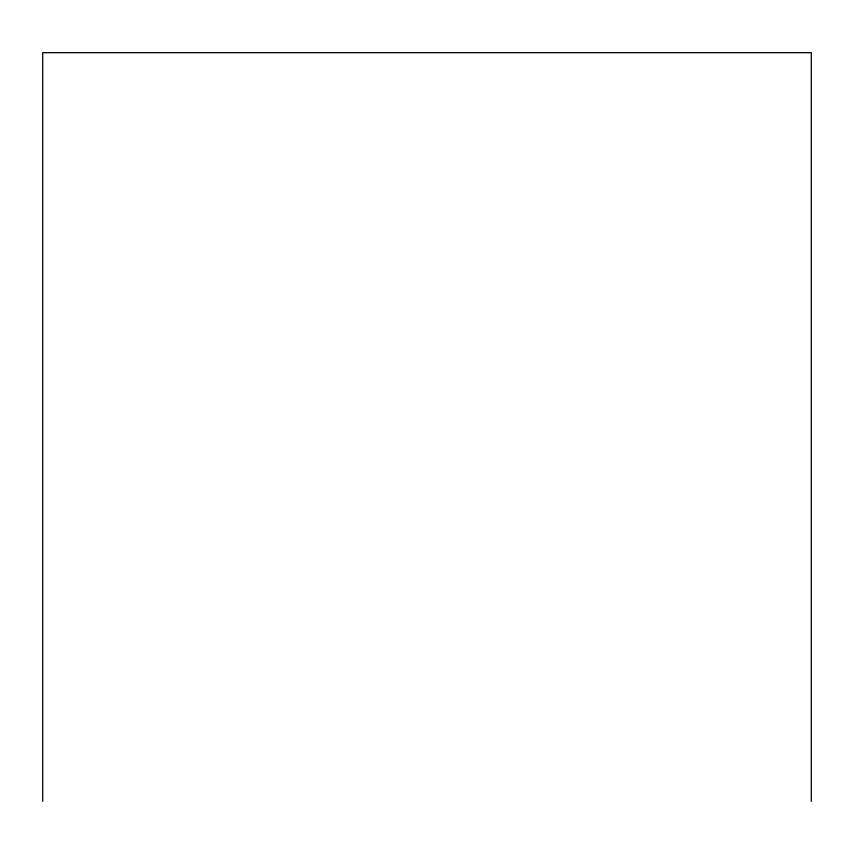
<?xml version="1.0" encoding="UTF-8"?>
<svg xmlns="http://www.w3.org/2000/svg" width="854" height="854" viewBox="0 0 854 854"><rect width="100%" height="100%" fill="white"/><g stroke="black" fill="none" stroke-linecap="round" stroke-linejoin="round"><path stroke-width="1.28" d="M811.3 801.319L811.3 52.681L42.7 52.681L42.7 801.319"/></g></svg>
